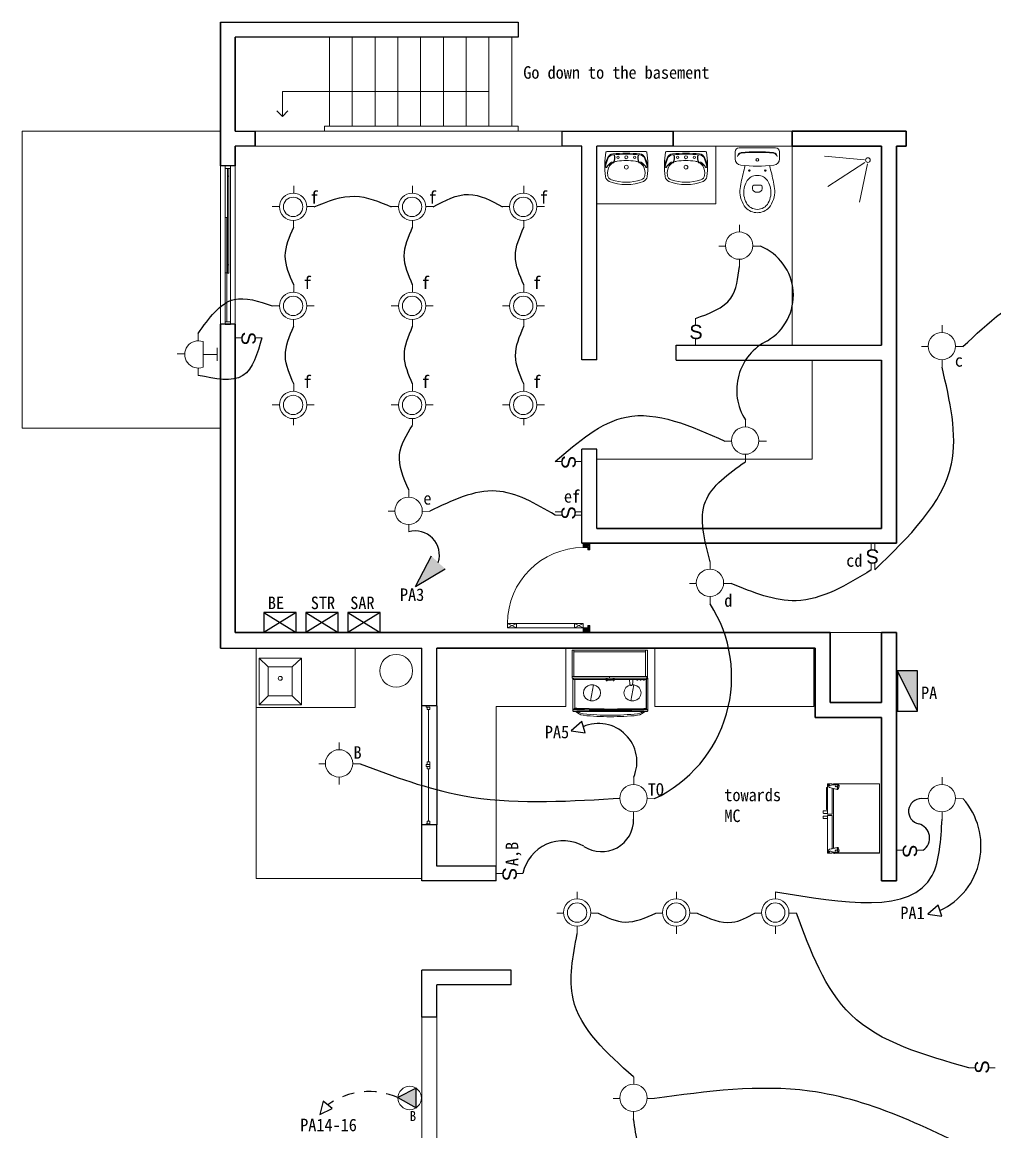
# Model space of a CAD drawing. Header units: inches. Extents: x 41 to 213, y -29 to -2.
# Drawn here: x 41.39 to 51.2, y -15.78 to -4.58 of the extents above; entities that cross this region are included whole.
import ezdxf

# ---------------------------------------------------------------- set-up
doc = ezdxf.new("R2010")
doc.units = ezdxf.units.IN
doc.header["$MEASUREMENT"] = 0
doc.linetypes.add('HIDDEN', pattern=[0.375, 0.25, -0.125])
for name, color, linetype, lineweight in [('10-MUEBLES', 4, 'Continuous', 0), ('A-FLORSTM', 2, 'Continuous', 9), ('A-GLAZIDM', 7, 'Continuous', 0), ('A-WALL', 6, 'Continuous', 35), ('CERR', 4, 'Continuous', 9), ('inne_gulv', 252, 'Continuous', 15), ('LEYENDA', 161, 'Continuous', 20), ('LINEA 7', 149, 'Continuous', 5), ('MESETA', 33, 'Continuous', 5), ('MOBILIARIO', 5, 'Continuous', 9), ('PUERYVENTA', 34, 'Continuous', 5), ('textos', 7, 'Continuous', 18), ('TEXTURA', 7, 'Continuous', 9)]:
    doc.layers.add(name, color=color, linetype=linetype, lineweight=lineweight)
doc.styles.add('F-1', font='arial.ttf', dxfattribs={"height": 0.3})

# ---------------------------------------------------------------- blocks, each defined once
blk = doc.blocks.new('wind')
for p, q in [((108.159, 25.319), (108.159, 24.119)), ((108.309, 24.119), (108.309, 25.319))]:
    blk.add_line(p, q)
at = {"layer": 'A-GLAZIDM', "lineweight": 18}
for p, q in [((108.231, 25.307), (108.231, 25.282)), ((108.231, 25.307), (108.267, 25.307)), ((108.256, 25.282), (108.231, 25.282)), ((108.244, 25.282), (108.244, 24.754)), ((108.256, 25.307), (108.256, 25.282)), ((108.267, 25.318), (108.267, 25.307)), ((108.231, 24.754), (108.231, 24.683)), ((108.256, 24.754), (108.231, 24.754)), ((108.231, 24.729), (108.267, 24.729)), ((108.231, 24.708), (108.267, 24.708)), ((108.256, 24.683), (108.231, 24.683)), ((108.244, 24.683), (108.244, 24.155)), ((108.256, 24.754), (108.256, 24.729)), ((108.256, 24.683), (108.256, 24.708)), ((108.267, 24.729), (108.267, 24.708)), ((108.256, 24.155), (108.231, 24.155)), ((108.231, 24.13), (108.231, 24.155)), ((108.231, 24.13), (108.267, 24.13)), ((108.256, 24.13), (108.256, 24.155)), ((108.267, 24.119), (108.267, 24.13))]:
    blk.add_line(p, q, dxfattribs=at)
at = {"layer": 'A-GLAZIDM'}
for p, q in [((108.231, 24.729), (108.231, 24.708)), ((108.267, 24.729), (108.231, 24.729)), ((108.231, 24.708), (108.267, 24.708)), ((108.267, 24.708), (108.267, 24.729))]:
    blk.add_line(p, q, dxfattribs=at)
blk = doc.blocks.new('LAV')
at = {"layer": 'LINEA 7'}
for p, q in [((-367.565, 5.679), (-367.657, 5.767)), ((-367.231, 5.767), (-367.324, 5.679)), ((-367.657, 5.295), (-367.565, 5.388)), ((-367.231, 5.295), (-367.324, 5.388))]:
    blk.add_line(p, q, dxfattribs=at)
at = {"layer": 'LINEA 7', "elevation": 0}
for points in [[(-367.23, 5.295), (-367.23, 5.767), (-367.658, 5.767), (-367.658, 5.295)], [(-367.323, 5.388), (-367.323, 5.679), (-367.565, 5.679), (-367.565, 5.388)]]:
    blk.add_lwpolyline(points, close=True, dxfattribs=at)
at = {"layer": 'LINEA 7'}
blk.add_circle((-367.444, 5.564, 0), 0.0198, dxfattribs=at)
at = {"layer": 'MESETA'}
for p, q in [((-367.687, 5.868), (-367.687, 5.268)), ((-366.687, 5.868), (-367.687, 5.868)), ((-366.687, 5.868), (-366.687, 5.268)), ((-367.687, 5.268), (-366.687, 5.268))]:
    blk.add_line(p, q, dxfattribs=at)
blk = doc.blocks.new('luminaria techo')
at = {"layer": 'LEYENDA', "color": 2}
for p, q in [((-80.7764, 181.9875), (-80.7764, 181.938)), ((-80.8699, 181.8437), (-80.9146, 181.8436)), ((-80.6859, 181.8434), (-80.6357, 181.8432)), ((-80.7767, 181.755), (-80.7767, 181.7055))]:
    blk.add_line(p, q, dxfattribs=at)
blk.add_circle((-80.7779, 181.847), 0.092, dxfattribs=at)
blk = doc.blocks.new('asdhteas')
at = {"layer": 'LEYENDA', "color": 2}
for p, q in [((128.834, 35.533), (128.834, 35.607)), ((128.883, 35.265), (128.883, 35.524)), ((129.027, 35.33), (129.027, 35.46)), ((128.698, 35.4), (128.622, 35.4)), ((128.883, 35.395), (129.027, 35.395)), ((128.834, 35.184), (128.834, 35.258))]:
    blk.add_line(p, q, dxfattribs=at)
blk.add_arc((128.836, 35.395), 0.138, 69.9818, 290.0182, dxfattribs=at)
blk = doc.blocks.new('PUERTA')
at = {"layer": 'TEXTURA', "ltscale": 0.3}
h = blk.add_hatch(dxfattribs=at)
h.set_pattern_fill('ANSI31', color=256, scale=0.1, style=0)
h.set_pattern_definition([(315, (-170.025657, 504.958743), (-0.00883883476, -0.00883883476), [])])
h.paths.add_polyline_path([(0, 0), (0.05, 0), (0.075, 0), (0.075, 0.025), (0.05, 0.025), (0.05, 0.075), (0, 0.075)])
h.paths.add_polyline_path([(0.925, 0), (1, 0), (1, 0.075), (0.95, 0.075), (0.95, 0.025), (0.925, 0.025)])
for p, q in [((0.05, 0.075), (0.05, 0.925)), ((0.1, 0.925), (0.05, 0.925)), ((0.1, 0.075), (0.1, 0.925)), ((0.1, 0.825), (0.05, 0.825)), ((0.1, 0.175), (0.05, 0.175)), ((0, 0.075), (0.05, 0.075)), ((0, 0), (0.05, 0)), ((0.1, 0.075), (0.05, 0.075)), ((1, 0.075), (0.95, 0.075))]:
    blk.add_line(p, q)
at = {"ltscale": 0.3}
for p, q in [((0.05, 0.025), (0.05, 0.125)), ((0, 0.075), (0, 0)), ((0.075, 0.025), (0.05, 0.025)), ((0.075, 0), (0.05, 0)), ((0.075, 0.025), (0.075, 0)), ((0.95, 0.025), (0.925, 0.025)), ((0.925, 0.025), (0.925, 0)), ((0.95, 0.075), (0.95, 0.025)), ((1, 0.075), (1, 0)), ((0.925, 0), (1, 0))]:
    blk.add_line(p, q, dxfattribs=at)
at = {"layer": 'TEXTURA', "ltscale": 0.3}
for p, q in [((0.1, 0.825), (0.05, 0.925)), ((0.05, 0.825), (0.1, 0.925)), ((0.05, 0.075), (0.1, 0.175)), ((0.1, 0.075), (0.05, 0.175))]:
    blk.add_line(p, q, dxfattribs=at)
at = {"layer": 'TEXTURA'}
blk.add_arc((0.1, 0.075), 0.85, 0, 90, dxfattribs=at)
blk = doc.blocks.new('int. simple')
at = {"layer": 'LEYENDA'}
for p, q in [((-80.3847, 188.3056), (-80.3847, 188.3455)), ((-80.3847, 188.1665), (-80.3847, 188.2063))]:
    blk.add_line(p, q, dxfattribs=at)
at = {"layer": 'LEYENDA', "style": 'F-1'}
blk.add_text('S', height=0.096, dxfattribs=at).set_placement((-80.4254, 188.208))
blk = doc.blocks.new('ledsopt')
at = {"layer": 'LEYENDA', "color": 2}
for p, q in [((-359.734, -89.575, 0), (-359.734, -89.649, 0)), ((-359.874, -89.79, 0), (-359.941, -89.79, 0)), ((-359.598, -89.791, 0), (-359.523, -89.791, 0)), ((-359.734, -89.923, 0), (-359.734, -89.998, 0))]:
    blk.add_line(p, q, dxfattribs=at)
for radius in [0.138, 0.098]:
    blk.add_circle((-359.736, -89.785, 0), radius, dxfattribs=at)
blk = doc.blocks.new('estuf')
at = {"layer": 'MOBILIARIO'}
for p, q in [((-71.063, 211.062), (-71.063, 211.327)), ((-71.063, 211.327), (-71.06, 211.327)), ((-71.06, 211.328), (-71.06, 211.327)), ((-71.06, 211.062), (-71.06, 211.328)), ((-71.059, 211.328), (-71.06, 211.328)), ((-71.06, 211.327), (-71.059, 211.327)), ((-71.059, 211.328), (-71.059, 211.327)), ((-71.059, 211.328), (-71.047, 211.328)), ((-71.059, 211.327), (-71.047, 211.327)), ((-71.047, 211.327), (-71.047, 211.328)), ((-71.047, 211.328), (-70.314, 211.328)), ((-71.047, 211.327), (-71.044, 211.327)), ((-71.044, 211.062), (-71.044, 211.328)), ((-70.32, 211.327), (-71.044, 211.327)), ((-71.044, 211.311), (-71.044, 211.327)), ((-70.32, 211.311), (-71.044, 211.311)), ((-70.32, 211.062), (-70.32, 211.328)), ((-70.32, 211.311), (-70.32, 211.327)), ((-70.32, 211.327), (-70.314, 211.327)), ((-70.314, 211.328), (-70.314, 211.327)), ((-70.314, 211.328), (-70.301, 211.328)), ((-70.314, 211.327), (-70.301, 211.327)), ((-70.301, 211.327), (-70.301, 211.328)), ((-70.301, 211.328), (-70.301, 211.327)), ((-70.301, 211.328), (-70.301, 211.328)), ((-70.301, 211.328), (-70.301, 211.062)), ((-70.301, 211.327), (-70.301, 211.327)), ((-71.063, 211.043), (-71.063, 211.062)), ((-71.063, 211.062), (-71.06, 211.062)), ((-71.044, 211.062), (-71.06, 211.062)), ((-71.044, 211.062), (-70.685, 211.062)), ((-70.685, 211.043), (-70.685, 211.062)), ((-70.685, 211.062), (-70.431, 211.062)), ((-70.431, 211.062), (-70.429, 211.062)), ((-70.32, 211.062), (-70.429, 211.062)), ((-70.32, 211.062), (-70.307, 211.062)), ((-70.307, 211.043), (-70.307, 211.062)), ((-70.307, 211.062), (-70.301, 211.062)), ((-70.301, 211.062), (-70.301, 211.048)), ((-71.058, 211.043), (-71.063, 211.043)), ((-71.058, 211.043), (-71.057, 211.042)), ((-70.719, 211.043), (-71.058, 211.043)), ((-71.057, 211.042), (-71.056, 211.04)), ((-71.056, 210.823), (-71.056, 211.04)), ((-71.056, 211.04), (-71.056, 211.04)), ((-71.056, 211.04), (-71.055, 211.039)), ((-71.055, 211.039), (-71.054, 211.038)), ((-71.054, 211.038), (-71.052, 211.036)), ((-71.052, 211.036), (-71.052, 211.035)), ((-71.052, 211.035), (-71.05, 211.034)), ((-71.05, 211.034), (-71.049, 211.034)), ((-71.049, 211.034), (-71.046, 211.032)), ((-71.046, 211.032), (-71.043, 211.032)), ((-71.039, 211.032), (-71.043, 211.032)), ((-71.038, 211.032), (-71.039, 211.032)), ((-71.037, 211.032), (-71.038, 211.032)), ((-71.036, 211.032), (-71.037, 211.032)), ((-71.036, 210.742), (-71.036, 211.032)), ((-71.036, 211.032), (-70.719, 211.032)), ((-70.943, 210.924), (-70.928, 210.949)), ((-70.928, 210.949), (-70.905, 210.967)), ((-70.905, 210.967), (-70.876, 210.976)), ((-70.876, 210.817), (-70.846, 210.976)), ((-70.876, 210.976), (-70.846, 210.976)), ((-70.846, 210.976), (-70.818, 210.967)), ((-70.818, 210.967), (-70.795, 210.949)), ((-70.795, 210.949), (-70.78, 210.924)), ((-70.719, 211.028), (-70.72, 211.026)), ((-70.72, 211.026), (-70.72, 211.024)), ((-70.72, 211.024), (-70.72, 211.023)), ((-70.72, 211.023), (-70.719, 211.021)), ((-70.719, 211.043), (-70.719, 211.029)), ((-70.719, 211.043), (-70.719, 211.032)), ((-70.719, 211.043), (-70.719, 211.043)), ((-70.719, 211.043), (-70.709, 211.043)), ((-70.719, 211.032), (-70.719, 211.029)), ((-70.719, 211.029), (-70.719, 211.028)), ((-70.718, 211.029), (-70.719, 211.029)), ((-70.719, 211.029), (-70.719, 211.029)), ((-70.719, 211.021), (-70.718, 211.02)), ((-70.717, 211.03), (-70.718, 211.029)), ((-70.718, 211.02), (-70.717, 211.019)), ((-70.716, 211.031), (-70.717, 211.03)), ((-70.717, 211.019), (-70.716, 211.018)), ((-70.714, 211.031), (-70.716, 211.031)), ((-70.716, 211.018), (-70.714, 211.018)), ((-70.712, 211.031), (-70.714, 211.031)), ((-70.714, 211.018), (-70.712, 211.018)), ((-70.711, 211.03), (-70.712, 211.031)), ((-70.712, 211.018), (-70.711, 211.019)), ((-70.709, 211.029), (-70.711, 211.03)), ((-70.711, 211.019), (-70.709, 211.02)), ((-70.709, 211.043), (-70.709, 211.029)), ((-70.709, 211.043), (-70.709, 211.032)), ((-70.709, 211.043), (-70.709, 211.043)), ((-70.709, 211.043), (-70.685, 211.043)), ((-70.649, 211.032), (-70.709, 211.032)), ((-70.709, 211.032), (-70.709, 211.028)), ((-70.709, 211.029), (-70.709, 211.029)), ((-70.709, 211.028), (-70.709, 211.029)), ((-70.708, 211.028), (-70.709, 211.028)), ((-70.709, 211.02), (-70.708, 211.021)), ((-70.708, 211.026), (-70.708, 211.028)), ((-70.708, 211.024), (-70.708, 211.026)), ((-70.708, 211.023), (-70.708, 211.024)), ((-70.708, 211.021), (-70.708, 211.023)), ((-70.703, 211.027), (-70.703, 211.03)), ((-70.703, 211.03), (-70.665, 211.03)), ((-70.702, 211.026), (-70.703, 211.027)), ((-70.701, 211.025), (-70.702, 211.026)), ((-70.702, 211.026), (-70.702, 211.026)), ((-70.701, 211.025), (-70.667, 211.025)), ((-70.685, 211.043), (-70.649, 211.043)), ((-70.667, 211.025), (-70.666, 211.026)), ((-70.666, 211.026), (-70.665, 211.026)), ((-70.665, 211.027), (-70.665, 211.03)), ((-70.665, 211.026), (-70.665, 211.027)), ((-70.649, 211.029), (-70.65, 211.028)), ((-70.65, 211.028), (-70.65, 211.026)), ((-70.65, 211.026), (-70.65, 211.024)), ((-70.65, 211.024), (-70.65, 211.023)), ((-70.65, 211.023), (-70.65, 211.021)), ((-70.65, 211.021), (-70.649, 211.02)), ((-70.649, 211.043), (-70.649, 211.029)), ((-70.649, 211.043), (-70.649, 211.032)), ((-70.649, 211.043), (-70.649, 211.043)), ((-70.649, 211.043), (-70.639, 211.043)), ((-70.649, 211.032), (-70.649, 211.029)), ((-70.647, 211.03), (-70.649, 211.029)), ((-70.649, 211.029), (-70.649, 211.029)), ((-70.649, 211.029), (-70.649, 211.029)), ((-70.649, 211.02), (-70.647, 211.019)), ((-70.646, 211.031), (-70.647, 211.03)), ((-70.647, 211.019), (-70.646, 211.018)), ((-70.644, 211.031), (-70.646, 211.031)), ((-70.646, 211.018), (-70.644, 211.018)), ((-70.642, 211.031), (-70.644, 211.031)), ((-70.644, 211.018), (-70.642, 211.018)), ((-70.641, 211.03), (-70.642, 211.031)), ((-70.642, 211.018), (-70.641, 211.019)), ((-70.64, 211.029), (-70.641, 211.03)), ((-70.641, 211.019), (-70.64, 211.02)), ((-70.639, 211.029), (-70.64, 211.029)), ((-70.64, 211.02), (-70.639, 211.021)), ((-70.639, 211.043), (-70.639, 211.029)), ((-70.639, 211.043), (-70.639, 211.032)), ((-70.639, 211.043), (-70.639, 211.043)), ((-70.307, 211.043), (-70.639, 211.043)), ((-70.639, 211.032), (-70.639, 211.028)), ((-70.484, 211.032), (-70.639, 211.032)), ((-70.639, 211.028), (-70.639, 211.029)), ((-70.638, 211.026), (-70.639, 211.028)), ((-70.639, 211.028), (-70.639, 211.028)), ((-70.639, 211.021), (-70.638, 211.023)), ((-70.638, 211.024), (-70.638, 211.026)), ((-70.638, 211.023), (-70.638, 211.024)), ((-70.535, 210.924), (-70.52, 210.949)), ((-70.52, 210.949), (-70.497, 210.967)), ((-70.497, 210.967), (-70.474, 210.974)), ((-70.448, 211.032), (-70.484, 211.032)), ((-70.484, 211.032), (-70.484, 211.032)), ((-70.484, 211.032), (-70.483, 211.016)), ((-70.484, 211.032), (-70.448, 211.032)), ((-70.483, 211.016), (-70.483, 211.016)), ((-70.483, 211.016), (-70.481, 211)), ((-70.481, 211), (-70.48, 210.985)), ((-70.481, 211), (-70.481, 211)), ((-70.479, 210.98), (-70.48, 210.985)), ((-70.476, 210.976), (-70.479, 210.98)), ((-70.476, 210.976), (-70.474, 210.974)), ((-70.474, 210.974), (-70.473, 210.973)), ((-70.468, 210.972), (-70.473, 210.973)), ((-70.468, 210.817), (-70.438, 210.976)), ((-70.468, 210.972), (-70.464, 210.972)), ((-70.459, 210.973), (-70.464, 210.972)), ((-70.459, 210.973), (-70.456, 210.976)), ((-70.455, 210.976), (-70.456, 210.976)), ((-70.453, 210.98), (-70.455, 210.976)), ((-70.455, 210.976), (-70.438, 210.976)), ((-70.452, 210.985), (-70.453, 210.98)), ((-70.452, 210.985), (-70.45, 211)), ((-70.452, 210.985), (-70.452, 210.985)), ((-70.449, 211.016), (-70.45, 211)), ((-70.45, 211), (-70.45, 211)), ((-70.448, 211.032), (-70.449, 211.016)), ((-70.448, 211.032), (-70.448, 211.032)), ((-70.448, 211.032), (-70.322, 211.032)), ((-70.438, 210.976), (-70.41, 210.967)), ((-70.414, 211.031), (-70.412, 211.029)), ((-70.414, 211.031), (-70.394, 211.031)), ((-70.412, 211.029), (-70.41, 211.028)), ((-70.41, 211.03), (-70.395, 211.03)), ((-70.41, 211.028), (-70.408, 211.027)), ((-70.41, 210.967), (-70.387, 210.949)), ((-70.409, 211.03), (-70.395, 211.03)), ((-70.409, 211.03), (-70.409, 211.03)), ((-70.409, 211.03), (-70.408, 211.03)), ((-70.409, 211.03), (-70.409, 211.03)), ((-70.408, 211.03), (-70.409, 211.03)), ((-70.406, 211.03), (-70.409, 211.03)), ((-70.409, 211.03), (-70.409, 211.03)), ((-70.409, 211.03), (-70.409, 211.03)), ((-70.409, 211.03), (-70.409, 211.03)), ((-70.409, 211.03), (-70.408, 211.03)), ((-70.409, 211.03), (-70.409, 211.03)), ((-70.409, 211.03), (-70.409, 211.03)), ((-70.409, 211.03), (-70.409, 211.03)), ((-70.409, 211.03), (-70.409, 211.03)), ((-70.409, 211.03), (-70.409, 211.03)), ((-70.409, 211.03), (-70.409, 211.03)), ((-70.406, 211.03), (-70.409, 211.03)), ((-70.406, 211.03), (-70.409, 211.03)), ((-70.406, 211.03), (-70.408, 211.03)), ((-70.407, 211.03), (-70.408, 211.03)), ((-70.407, 211.03), (-70.408, 211.03)), ((-70.406, 211.03), (-70.408, 211.03)), ((-70.407, 211.03), (-70.408, 211.03)), ((-70.407, 211.03), (-70.408, 211.03)), ((-70.406, 211.03), (-70.408, 211.03)), ((-70.407, 211.03), (-70.408, 211.03)), ((-70.407, 211.03), (-70.408, 211.03)), ((-70.406, 211.03), (-70.408, 211.03)), ((-70.407, 211.03), (-70.408, 211.03)), ((-70.407, 211.03), (-70.408, 211.03)), ((-70.407, 211.03), (-70.408, 211.03)), ((-70.407, 211.03), (-70.408, 211.03)), ((-70.406, 211.03), (-70.408, 211.03)), ((-70.408, 211.027), (-70.406, 211.026)), ((-70.406, 211.03), (-70.407, 211.03)), ((-70.407, 211.03), (-70.407, 211.03)), ((-70.406, 211.026), (-70.404, 211.026)), ((-70.402, 211.026), (-70.404, 211.026)), ((-70.4, 211.027), (-70.402, 211.026)), ((-70.398, 211.028), (-70.4, 211.027)), ((-70.396, 211.029), (-70.398, 211.028)), ((-70.395, 211.03), (-70.396, 211.029)), ((-70.394, 211.031), (-70.395, 211.03)), ((-70.395, 211.03), (-70.395, 211.03)), ((-70.395, 211.03), (-70.38, 211.03)), ((-70.395, 211.03), (-70.381, 211.03)), ((-70.387, 210.949), (-70.372, 210.924)), ((-70.381, 211.031), (-70.381, 211.03)), ((-70.362, 211.031), (-70.381, 211.031)), ((-70.381, 211.03), (-70.38, 211.03)), ((-70.363, 211.03), (-70.381, 211.03)), ((-70.38, 211.03), (-70.38, 211.029)), ((-70.38, 211.03), (-70.363, 211.03)), ((-70.38, 211.029), (-70.378, 211.028)), ((-70.378, 211.028), (-70.376, 211.027)), ((-70.376, 211.027), (-70.374, 211.026)), ((-70.375, 211.03), (-70.374, 211.03)), ((-70.375, 211.03), (-70.374, 211.03)), ((-70.374, 211.03), (-70.374, 211.03)), ((-70.374, 211.03), (-70.373, 211.03)), ((-70.374, 211.026), (-70.372, 211.026)), ((-70.373, 211.03), (-70.373, 211.03)), ((-70.373, 211.03), (-70.373, 211.03)), ((-70.372, 211.03), (-70.371, 211.03)), ((-70.372, 211.03), (-70.372, 211.03)), ((-70.372, 211.03), (-70.371, 211.03)), ((-70.372, 211.03), (-70.372, 211.03)), ((-70.372, 211.03), (-70.371, 211.03)), ((-70.372, 211.03), (-70.371, 211.03)), ((-70.371, 211.03), (-70.372, 211.03)), ((-70.371, 211.03), (-70.372, 211.03)), ((-70.37, 211.03), (-70.372, 211.03)), ((-70.37, 211.026), (-70.372, 211.026)), ((-70.37, 211.03), (-70.371, 211.03)), ((-70.37, 211.03), (-70.37, 211.03)), ((-70.367, 211.027), (-70.37, 211.026)), ((-70.365, 211.028), (-70.367, 211.027)), ((-70.364, 211.029), (-70.365, 211.028)), ((-70.363, 211.03), (-70.364, 211.029)), ((-70.362, 211.031), (-70.363, 211.03)), ((-70.363, 211.03), (-70.363, 211.03)), ((-70.363, 211.03), (-70.347, 211.03)), ((-70.347, 211.03), (-70.363, 211.03)), ((-70.356, 211.03), (-70.357, 211.03)), ((-70.356, 211.03), (-70.356, 211.03)), ((-70.356, 211.03), (-70.356, 211.03)), ((-70.348, 211.031), (-70.347, 211.03)), ((-70.329, 211.031), (-70.348, 211.031)), ((-70.347, 211.03), (-70.346, 211.029)), ((-70.347, 211.03), (-70.347, 211.03)), ((-70.336, 211.03), (-70.347, 211.03)), ((-70.347, 211.03), (-70.334, 211.03)), ((-70.346, 211.029), (-70.345, 211.028)), ((-70.345, 211.028), (-70.343, 211.027)), ((-70.343, 211.027), (-70.341, 211.026)), ((-70.341, 211.026), (-70.338, 211.026)), ((-70.339, 211.03), (-70.34, 211.03)), ((-70.34, 211.03), (-70.339, 211.03)), ((-70.34, 211.03), (-70.338, 211.03)), ((-70.339, 211.03), (-70.34, 211.03)), ((-70.34, 211.03), (-70.338, 211.03)), ((-70.34, 211.03), (-70.338, 211.03)), ((-70.339, 211.03), (-70.34, 211.03)), ((-70.339, 211.03), (-70.34, 211.03)), ((-70.339, 211.03), (-70.339, 211.03)), ((-70.339, 211.03), (-70.338, 211.03)), ((-70.339, 211.03), (-70.339, 211.03)), ((-70.339, 211.03), (-70.338, 211.03)), ((-70.339, 211.03), (-70.339, 211.03)), ((-70.339, 211.03), (-70.338, 211.03)), ((-70.339, 211.03), (-70.339, 211.03)), ((-70.339, 211.03), (-70.339, 211.03)), ((-70.339, 211.03), (-70.338, 211.03)), ((-70.339, 211.03), (-70.338, 211.03)), ((-70.339, 211.03), (-70.338, 211.03)), ((-70.339, 211.03), (-70.337, 211.03)), ((-70.339, 211.03), (-70.338, 211.03)), ((-70.337, 211.03), (-70.338, 211.03)), ((-70.338, 211.03), (-70.338, 211.03)), ((-70.338, 211.03), (-70.338, 211.03)), ((-70.338, 211.03), (-70.338, 211.03)), ((-70.336, 211.026), (-70.338, 211.026)), ((-70.337, 211.03), (-70.337, 211.03)), ((-70.337, 211.03), (-70.337, 211.03)), ((-70.337, 211.03), (-70.337, 211.03)), ((-70.337, 211.03), (-70.337, 211.03)), ((-70.337, 211.03), (-70.336, 211.03)), ((-70.334, 211.027), (-70.336, 211.026)), ((-70.335, 211.03), (-70.335, 211.03)), ((-70.335, 211.03), (-70.334, 211.03)), ((-70.334, 211.03), (-70.334, 211.03)), ((-70.332, 211.028), (-70.334, 211.027)), ((-70.33, 211.029), (-70.332, 211.028)), ((-70.329, 211.031), (-70.33, 211.029)), ((-70.322, 211.032), (-70.317, 211.032)), ((-70.317, 211.032), (-70.315, 211.032)), ((-70.315, 211.032), (-70.314, 211.032)), ((-70.314, 211.032), (-70.313, 211.033)), ((-70.314, 210.739), (-70.314, 211.032)), ((-70.313, 211.033), (-70.313, 210.739)), ((-70.313, 211.033), (-70.313, 210.738)), ((-70.313, 211.033), (-70.313, 211.033)), ((-70.313, 211.033), (-70.312, 211.033)), ((-70.312, 211.033), (-70.31, 211.034)), ((-70.312, 210.737), (-70.312, 211.033)), ((-70.308, 211.035), (-70.31, 211.034)), ((-70.31, 211.034), (-70.31, 210.736)), ((-70.31, 211.034), (-70.31, 211.034)), ((-70.308, 211.035), (-70.304, 211.04)), ((-70.304, 211.04), (-70.303, 211.042)), ((-70.303, 211.042), (-70.301, 211.046)), ((-70.301, 211.046), (-70.301, 211.048)), ((-70.301, 211.043), (-70.301, 211.048)), ((-70.301, 211.043), (-70.298, 211.043)), ((-70.298, 211.043), (-70.298, 210.725)), ((-70.298, 211.043), (-70.297, 211.043)), ((-70.297, 210.732), (-70.297, 211.043)), ((-70.943, 210.924), (-70.948, 210.897)), ((-70.943, 210.869), (-70.948, 210.897)), ((-70.928, 210.844), (-70.943, 210.869)), ((-70.905, 210.826), (-70.928, 210.844)), ((-70.795, 210.844), (-70.818, 210.826)), ((-70.78, 210.869), (-70.795, 210.844)), ((-70.78, 210.924), (-70.774, 210.897)), ((-70.774, 210.897), (-70.78, 210.869)), ((-70.54, 210.897), (-70.535, 210.924)), ((-70.535, 210.869), (-70.54, 210.897)), ((-70.52, 210.844), (-70.535, 210.869)), ((-70.497, 210.826), (-70.52, 210.844)), ((-70.387, 210.844), (-70.41, 210.826)), ((-70.372, 210.869), (-70.387, 210.844)), ((-70.372, 210.924), (-70.366, 210.897)), ((-70.366, 210.897), (-70.372, 210.869)), ((-71.055, 210.823), (-71.056, 210.823)), ((-71.056, 210.759), (-71.056, 210.823)), ((-71.055, 210.759), (-71.056, 210.759)), ((-71.056, 210.74), (-71.056, 210.759)), ((-71.056, 210.73), (-71.056, 210.74)), ((-71.055, 210.74), (-71.056, 210.74)), ((-71.056, 210.722), (-71.056, 210.73)), ((-71.055, 210.823), (-71.055, 210.759)), ((-71.055, 210.759), (-71.055, 210.74)), ((-71.055, 210.74), (-71.055, 210.724)), ((-71.054, 210.725), (-71.055, 210.724)), ((-71.014, 210.722), (-71.055, 210.724)), ((-71.055, 210.724), (-71.055, 210.716)), ((-71.052, 210.727), (-71.054, 210.725)), ((-71.042, 210.736), (-71.052, 210.727)), ((-71.049, 210.729), (-71.014, 210.728)), ((-71.041, 210.737), (-71.042, 210.736)), ((-71.042, 210.736), (-71.042, 210.736)), ((-71.014, 210.735), (-71.042, 210.736)), ((-71.041, 210.737), (-71.04, 210.738)), ((-71.04, 210.738), (-71.039, 210.739)), ((-71.04, 210.738), (-71.04, 210.738)), ((-71.039, 210.739), (-71.039, 210.739)), ((-71.039, 210.739), (-71.039, 210.739)), ((-71.038, 210.739), (-71.039, 210.739)), ((-71.038, 210.739), (-71.038, 210.74)), ((-71.037, 210.74), (-71.038, 210.74)), ((-71.037, 210.74), (-71.036, 210.741)), ((-71.014, 210.741), (-71.036, 210.742)), ((-71.036, 210.742), (-71.036, 210.741)), ((-70.972, 210.74), (-71.014, 210.741)), ((-70.973, 210.734), (-71.014, 210.735)), ((-71.014, 210.728), (-70.938, 210.726)), ((-70.973, 210.721), (-71.014, 210.722)), ((-70.89, 210.732), (-70.973, 210.734)), ((-70.938, 210.739), (-70.972, 210.74)), ((-70.89, 210.738), (-70.938, 210.739)), ((-70.938, 210.726), (-70.842, 210.723)), ((-70.876, 210.817), (-70.905, 210.826)), ((-70.842, 210.736), (-70.89, 210.738)), ((-70.746, 210.727), (-70.89, 210.732)), ((-70.846, 210.817), (-70.876, 210.817)), ((-70.818, 210.826), (-70.846, 210.817)), ((-70.794, 210.735), (-70.842, 210.736)), ((-70.842, 210.723), (-70.746, 210.721)), ((-70.74, 210.734), (-70.794, 210.735)), ((-70.651, 210.727), (-70.746, 210.727)), ((-70.739, 210.734), (-70.74, 210.734)), ((-70.698, 210.733), (-70.739, 210.734)), ((-70.651, 210.733), (-70.698, 210.733)), ((-70.603, 210.734), (-70.651, 210.733)), ((-70.603, 210.727), (-70.651, 210.727)), ((-70.602, 210.734), (-70.603, 210.734)), ((-70.411, 210.733), (-70.603, 210.727)), ((-70.603, 210.721), (-70.507, 210.723)), ((-70.555, 210.735), (-70.602, 210.734)), ((-70.459, 210.736), (-70.555, 210.735)), ((-70.555, 210.735), (-70.555, 210.735)), ((-70.411, 210.726), (-70.507, 210.723)), ((-70.468, 210.817), (-70.497, 210.826)), ((-70.438, 210.817), (-70.468, 210.817)), ((-70.459, 210.736), (-70.339, 210.738)), ((-70.41, 210.826), (-70.438, 210.817)), ((-70.376, 210.734), (-70.411, 210.733)), ((-70.411, 210.726), (-70.376, 210.727)), ((-70.338, 210.722), (-70.411, 210.72)), ((-70.339, 210.735), (-70.376, 210.734)), ((-70.376, 210.727), (-70.338, 210.728)), ((-70.338, 210.722), (-70.376, 210.721)), ((-70.339, 210.738), (-70.314, 210.739)), ((-70.31, 210.736), (-70.339, 210.735)), ((-70.338, 210.728), (-70.303, 210.729)), ((-70.298, 210.724), (-70.338, 210.722)), ((-70.313, 210.739), (-70.314, 210.739)), ((-70.313, 210.738), (-70.313, 210.739)), ((-70.312, 210.737), (-70.313, 210.738)), ((-70.31, 210.736), (-70.312, 210.737)), ((-70.303, 210.729), (-70.3, 210.727)), ((-70.3, 210.727), (-70.298, 210.725)), ((-70.298, 210.725), (-70.297, 210.724)), ((-70.297, 210.724), (-70.298, 210.724)), ((-70.298, 210.722), (-70.298, 210.724)), ((-70.297, 210.732), (-70.297, 210.724)), ((-71.055, 210.716), (-71.054, 210.712)), ((-71.054, 210.712), (-71.052, 210.71)), ((-71.052, 210.71), (-71.048, 210.708)), ((-71.027, 210.708), (-71.048, 210.708)), ((-70.991, 210.683), (-71.027, 210.708)), ((-71.027, 210.708), (-71.003, 210.708)), ((-70.991, 210.698), (-71.003, 210.708)), ((-71.003, 210.708), (-70.348, 210.708)), ((-70.352, 210.722), (-70.998, 210.722)), ((-70.974, 210.691), (-70.991, 210.698)), ((-70.974, 210.676), (-70.991, 210.683)), ((-70.949, 210.685), (-70.974, 210.691)), ((-70.949, 210.67), (-70.974, 210.676)), ((-70.938, 210.72), (-70.973, 210.721)), ((-70.915, 210.681), (-70.949, 210.685)), ((-70.915, 210.666), (-70.949, 210.67)), ((-70.89, 210.719), (-70.938, 210.72)), ((-70.915, 210.681), (-70.847, 210.677)), ((-70.881, 210.679), (-70.915, 210.681)), ((-70.881, 210.664), (-70.915, 210.666)), ((-70.842, 210.718), (-70.89, 210.719)), ((-70.847, 210.662), (-70.881, 210.664)), ((-70.847, 210.677), (-70.812, 210.674)), ((-70.812, 210.659), (-70.847, 210.662)), ((-70.746, 210.715), (-70.842, 210.718)), ((-70.778, 210.672), (-70.812, 210.674)), ((-70.778, 210.658), (-70.812, 210.659)), ((-70.744, 210.671), (-70.778, 210.672)), ((-70.744, 210.656), (-70.778, 210.658)), ((-70.746, 210.721), (-70.698, 210.72)), ((-70.698, 210.714), (-70.746, 210.715)), ((-70.71, 210.67), (-70.744, 210.671)), ((-70.71, 210.655), (-70.744, 210.656)), ((-70.676, 210.67), (-70.71, 210.67)), ((-70.676, 210.655), (-70.71, 210.655)), ((-70.698, 210.72), (-70.651, 210.72)), ((-70.651, 210.714), (-70.698, 210.714)), ((-70.642, 210.67), (-70.676, 210.67)), ((-70.642, 210.655), (-70.676, 210.655)), ((-70.651, 210.72), (-70.603, 210.721)), ((-70.603, 210.715), (-70.651, 210.714)), ((-70.608, 210.671), (-70.642, 210.67)), ((-70.608, 210.656), (-70.642, 210.655)), ((-70.573, 210.672), (-70.608, 210.671)), ((-70.573, 210.658), (-70.608, 210.656)), ((-70.507, 210.718), (-70.603, 210.715)), ((-70.539, 210.674), (-70.573, 210.672)), ((-70.539, 210.659), (-70.573, 210.658)), ((-70.539, 210.674), (-70.505, 210.677)), ((-70.505, 210.662), (-70.539, 210.659)), ((-70.459, 210.719), (-70.507, 210.718)), ((-70.437, 210.681), (-70.505, 210.677)), ((-70.505, 210.677), (-70.471, 210.679)), ((-70.471, 210.664), (-70.505, 210.662)), ((-70.437, 210.666), (-70.471, 210.664)), ((-70.411, 210.72), (-70.459, 210.719)), ((-70.403, 210.685), (-70.437, 210.681)), ((-70.403, 210.67), (-70.437, 210.666)), ((-70.376, 210.721), (-70.411, 210.72)), ((-70.378, 210.691), (-70.403, 210.685)), ((-70.378, 210.676), (-70.403, 210.67)), ((-70.361, 210.698), (-70.378, 210.691)), ((-70.361, 210.683), (-70.378, 210.676)), ((-70.325, 210.708), (-70.361, 210.683)), ((-70.348, 210.708), (-70.361, 210.698)), ((-70.348, 210.708), (-70.325, 210.708)), ((-70.304, 210.708), (-70.325, 210.708)), ((-70.304, 210.708), (-70.3, 210.71)), ((-70.3, 210.71), (-70.298, 210.712)), ((-70.298, 210.722), (-70.297, 210.722)), ((-70.296, 210.722), (-70.298, 210.722)), ((-70.298, 210.712), (-70.297, 210.716)), ((-70.297, 210.722), (-70.296, 210.722)), ((-70.297, 210.722), (-70.297, 210.721)), ((-70.296, 210.721), (-70.297, 210.721)), ((-70.297, 210.716), (-70.297, 210.721)), ((-70.296, 210.721), (-70.296, 210.722))]:
    blk.add_line(p, q, dxfattribs=at)
blk = doc.blocks.new('refr')
at = {"layer": '10-MUEBLES', "color": 5}
blk.add_line((101.896, 27.831, 0), (101.905, 27.831, 0), dxfattribs=at)
for points in [[(101.905, 28.421), (102.807, 28.421), (102.807, 27.819), (102.793, 27.819), (102.793, 27.88, 0.483442), (102.777, 27.893), (102.743, 27.885, 0.414738), (102.734, 27.87), (102.746, 27.819), (101.966, 27.819), (101.978, 27.87, 0.414738), (101.968, 27.885), (101.934, 27.893, 0.483442), (101.918, 27.88), (101.918, 27.819), (101.905, 27.819)], [(101.92, 27.804, -0.11047), (101.918, 27.809), (101.918, 27.88, -0.483442), (101.934, 27.893), (101.968, 27.885, -0.414738), (101.978, 27.87), (101.954, 27.771, -0.285925), (101.927, 27.748, -1.075108), (101.921, 27.768), (101.927, 27.769, 0.506053), (101.932, 27.778)], [(102.792, 27.804, 0.11047), (102.793, 27.809), (102.793, 27.88, 0.483442), (102.777, 27.893), (102.743, 27.885, 0.414738), (102.734, 27.87), (102.757, 27.771, 0.285925), (102.784, 27.748, 1.075108), (102.79, 27.768), (102.784, 27.769, -0.506053), (102.779, 27.778)], [(101.954, 27.771), (101.961, 27.802), (102.396, 27.802), (102.396, 27.741), (101.905, 27.741), (101.905, 27.802), (101.921, 27.802), (101.932, 27.778, -0.506053), (101.927, 27.769), (101.921, 27.768, 1.075108), (101.927, 27.748, 0.285925)], [(102.354, 27.741), (102.385, 27.741), (102.385, 27.692, -0.414214), (102.379, 27.685), (102.36, 27.685, -0.414214), (102.354, 27.692)], [(102.412, 27.802), (102.75, 27.802), (102.757, 27.771, 0.285925), (102.784, 27.748, 1.075108), (102.79, 27.768), (102.784, 27.769, -0.506053), (102.779, 27.778), (102.791, 27.802), (102.807, 27.802), (102.807, 27.741), (102.412, 27.741)], [(102.422, 27.741), (102.455, 27.741), (102.455, 27.692, -0.414214), (102.449, 27.685), (102.428, 27.685, -0.414214), (102.422, 27.692)]]:
    blk.add_lwpolyline(points, format="xyb", close=True, dxfattribs=at)
blk.add_lwpolyline([(102.756, 27.728), (102.472, 27.728), (102.472, 27.741), (102.756, 27.741)], close=True, dxfattribs=at)
for centre, radius in [((101.928, 27.879), 0.00407), ((101.946, 27.872), 0.00666), ((101.966, 27.872), 0.00407), ((102.745, 27.872), 0.00407), ((102.765, 27.872), 0.00666), ((102.784, 27.879), 0.00407), ((101.923, 27.758), 0.0065), ((101.939, 27.848), 0.00407), ((102.772, 27.848), 0.00407), ((102.788, 27.758), 0.0065)]:
    blk.add_circle(centre, radius, dxfattribs=at)
at = {"layer": 'inne_gulv', "color": 5, "lineweight": 25}
blk.add_line((101.905, 28.421), (101.905, 27.821), dxfattribs=at)
blk = doc.blocks.new('gazebo multifuncional plantas_dwg_2SAINVI1-127586-Level 1')
at = {"lineweight": 9}
for p, q in [((0, -0.183), (0, 0.183)), ((0.04, 0.222), (0.112, 0.222)), ((0.413, 0.048), (0.393, 0.048)), ((0.413, -0.048), (0.393, -0.048)), ((0.04, -0.222), (0.112, -0.222))]:
    blk.add_line(p, q, dxfattribs=at)
for centre, radius in [((0.122, 0), 0.0135), ((0.122, 0), 0.0135), ((0.23, 0.08), 0.0075), ((0.23, -0.08), 0.0075)]:
    blk.add_circle(centre, radius, dxfattribs=at)
for centre, radius, start, end in [((0.04, 0.183), 0.04, 90, 180), ((1.54, 0), 1.5, 173.7281, 186.2719), ((1.54, 0), 1.493, 173.6755, 186.3306), ((0.089, 0.16), 0.04, 90, 173.7281), ((0.096, 0.16), 0.04, 100.2428, 173.7859), ((0.112, 0.159), 0.064, 6.7931, 90), ((-1.219, 0), 1.404, 353.2069, 6.7931), ((0.85, -2.286), 2.5, 101.5744, 105.544), ((0.458, -0.112), 0.25, 101.6195, 117.4027), ((0.476, -0.423), 0.6, 94.3794, 102.2907), ((0.451, -0.079), 0.216, 60.8839, 101.6195), ((0.44, -0.085), 0.26, 51.2869, 92.3028), ((0.495, 0), 0.16, 312.4362, 47.5638), ((0.46, 0), 0.18, 173.7581, 186.2419), ((0.396, 0.007), 0.116, 117.4027, 173.7581), ((0.676, 0), 0.3, 173.3508, 186.6492), ((0.393, 0.033), 0.015, 90, 173.3508), ((0.413, 0.018), 0.03, 36.8699, 90), ((0.389, 0), 0.06, 323.1301, 36.8699), ((0.495, 0), 0.126, 299.1161, 60.8839), ((0.396, -0.007), 0.116, 186.2419, 242.5973), ((0.458, 0.112), 0.25, 242.5973, 258.3805), ((0.393, -0.033), 0.015, 186.6492, 270), ((0.451, 0.079), 0.216, 258.3805, 299.1161), ((0.413, -0.018), 0.03, 270, 323.1301), ((0.04, -0.183), 0.04, 180, 270), ((0.089, -0.16), 0.04, 186.2719, 270), ((0.096, -0.16), 0.04, 186.2141, 259.7572), ((0.112, -0.159), 0.064, 270, 353.2069), ((0.85, 2.286), 2.5, 254.456, 258.4256), ((0.476, 0.423), 0.6, 257.7093, 265.6206), ((0.44, 0.085), 0.26, 267.6972, 308.7131)]:
    blk.add_arc(centre, radius, start, end, dxfattribs=at)
blk = doc.blocks.new('gazebo multifuncional plantas_dwg_2SALAVI2-127588-Level 1')
at = {"lineweight": 9}
blk.add_line((0.237, 0), (-0.237, 0), dxfattribs=at)
for centre in [(-0.1, -0.07), (0.1, -0.07)]:
    blk.add_circle(centre, 0.0152, dxfattribs=at)
for centre, radius, start, end in [((-0.237, -0.01), 0.01, 90, 170.5426), ((0.237, -0.01), 0.01, 9.4574, 90), ((0.738, -0.172), 0.998, 170.5426, 187.5672), ((0.157, -0.243), 0.419, 156.9277, 171.6269), ((0.157, -0.243), 0.411, 157.8311, 172.0169), ((-0.105, -0.264), 0.152, 118.5852, 150.7015), ((-0.153, -0.11), 0.0819, 95.92, 156.9277), ((-0.155, -0.115), 0.0743, 96.0045, 157.8311), ((-0.174, -0.138), 0.00802, 36.8339, 118.5852), ((-0.159, -0.127), 0.0104, 216.8339, 335.8014), ((0, -1.588), 1.555, 83.9955, 96.0045), ((0, -1.588), 1.567, 84.08, 95.92), ((-0.152, -0.13), 0.00124, 155.7834, 0), ((-0.153, -0.045), 0.005, 16.7528, 95.6527), ((-0.265, -0.079), 0.122, 335.7834, 16.7528), ((-0.148, -0.045), 0.005, 16.3376, 95.4846), ((-0.265, -0.079), 0.127, 335.8014, 16.3376), ((-0.092, -0.25), 0.133, 98.6798, 115.0039), ((0, -0.854), 0.744, 81.3202, 98.6798), ((0, -0.07), 0.0175, 90, 270), ((0, -0.07), 0.0175, 270, 90), ((0.092, -0.25), 0.133, 64.9961, 81.3202), ((0.265, -0.079), 0.127, 163.6624, 204.1986), ((0.148, -0.045), 0.005, 84.5154, 163.6624), ((0.265, -0.079), 0.122, 163.2472, 204.2166), ((0.153, -0.045), 0.005, 84.3473, 163.2472), ((0.159, -0.127), 0.0104, 204.1986, 323.1661), ((0.152, -0.13), 0.00124, 180, 24.2166), ((0.153, -0.11), 0.0819, 23.0723, 84.08), ((0.155, -0.115), 0.0743, 22.1689, 83.9955), ((0.174, -0.138), 0.00802, 61.4148, 143.1661), ((0.105, -0.264), 0.152, 29.2985, 61.4148), ((-0.157, -0.243), 0.411, 7.9831, 22.1689), ((-0.157, -0.243), 0.419, 8.3731, 23.0723), ((-0.738, -0.172), 0.998, 352.4328, 9.4574), ((-0.243, -0.186), 0.007, 172.0169, 330.7015), ((-0.133, -0.259), 0.125, 102.8055, 145.9006), ((-0.078, -0.259), 0.15, 145.6818, 191.3292), ((-0.092, -0.25), 0.133, 121.788, 145.6818), ((0, -0.19), 0.023, 90, 270), ((0, -0.19), 0.023, 270, 90), ((0.133, -0.259), 0.125, 34.0994, 77.1945), ((0.092, -0.25), 0.133, 34.3182, 58.212), ((0.078, -0.259), 0.15, 348.6708, 34.3182), ((0.243, -0.186), 0.007, 209.2985, 7.9831), ((-0.181, -0.295), 0.0712, 187.5672, 248.5292), ((-0.157, -0.275), 0.0697, 191.3292, 250.3622), ((0, 0.165), 0.565, 248.5292, 291.4708), ((0, 0.165), 0.537, 250.3622, 289.6378), ((0.157, -0.275), 0.0697, 289.6378, 348.6708), ((0.181, -0.295), 0.0712, 291.4708, 352.4328)]:
    blk.add_arc(centre, radius, start, end, dxfattribs=at)
blk = doc.blocks.new('SUND')
at = {"layer": 'MOBILIARIO'}
for p, q in [((34.895, 32.024), (35.795, 32.024)), ((34.895, 30.015), (34.895, 32.024)), ((35.795, 30.015), (35.795, 32.024)), ((35.037, 31.845), (35.117, 31.46)), ((35.061, 31.861), (35.437, 31.618)), ((35.067, 31.886), (35.468, 31.924)), ((35.795, 30.015), (34.895, 30.015))]:
    blk.add_line(p, q, dxfattribs=at)
blk.add_circle((35.031, 31.884), 0.0232, dxfattribs=at)
blk = doc.blocks.new('psaso')
for points in [[(169.932, -17.393), (170.214, -17.309), (170.513, -17.393)], [(170.932, -17.393), (171.223, -17.308), (171.513, -17.393)]]:
    blk.add_spline(points, degree=3)
at = {"layer": 'inne_gulv'}
for p in [(529.455, 72.398, 0), (530.455, 72.398, 0), (531.455, 72.398, 0)]:
    blk.add_blockref('ledsopt', p, dxfattribs=at)
blk = doc.blocks.new('int. doble')
at = {"layer": 'LEYENDA'}
for p, q in [((847.494, 665.809), (847.422, 665.809)), ((847.494, 665.775), (847.423, 665.775)), ((847.692, 665.775), (847.622, 665.775)), ((847.69, 665.809), (847.63, 665.809))]:
    blk.add_line(p, q, dxfattribs=at)
at = {"layer": 'LEYENDA', "style": 'F-1'}
blk.add_text('S', height=0.144, rotation=90, dxfattribs=at).set_placement((847.629, 665.729))
blk = doc.blocks.new('PCA320-D')
at = {"layer": 'CERR'}
for p, q in [((0.822, 0.048), (-1.6, 0.048)), ((-1.44, 0.025), (-1.44, 0)), ((-0.065, 0.025), (-0.065, 0)), ((-0.06, -0.035), (-1.56, -0.035)), ((0.06, -0.035), (0.06, -0.01))]:
    blk.add_line(p, q, dxfattribs=at)
for points in [[(-1.6, -0.035), (-1.6, 0.048), (-1.56, 0.048), (-1.56, -0.035)], [(-1.56, 0.025), (0.065, 0.025), (0.065, 0), (-1.56, 0)], [(0.862, -0.035), (0.862, 0.048), (0.822, 0.048), (0.822, -0.035)], [(-0.798, -0.035), (0.822, -0.035), (0.822, -0.01), (-0.798, -0.01)]]:
    blk.add_lwpolyline(points, close=True, dxfattribs=at)

msp = doc.modelspace()

# ---------------------------------------------------------------- hatches: boundary and pattern name
for points in [[(45.656, -10.097), (45.517, -9.965), (45.355, -10.274)], [(50.423, -11.126), (50.22, -11.126), (50.423, -11.534)]]:
    msp.add_hatch(color=256).paths.add_polyline_path(points)
h = msp.add_hatch(color=256)
h.dxf.hatch_style = 1
h.paths.add_polyline_path([(45.363, -15.339), (45.179, -15.434), (45.363, -15.536)])

# ---------------------------------------------------------------- linework, layer by layer
for p, q in [((45.355, -10.274), (45.517, -9.965)), ((45.355, -10.274), (45.656, -10.097)), ((43.826, -10.535), (44.152, -10.737)), ((44.152, -10.535), (43.826, -10.737)), ((44.25, -10.535), (44.575, -10.737)), ((44.575, -10.535), (44.25, -10.737)), ((44.674, -10.535), (44.999, -10.737)), ((44.999, -10.535), (44.674, -10.737)), ((50.423, -11.534), (50.22, -11.126))]:
    msp.add_line(p, q)
for points in [[(43.826, -10.737), (44.152, -10.737), (44.152, -10.535), (43.826, -10.535)], [(44.25, -10.737), (44.575, -10.737), (44.575, -10.535), (44.25, -10.535)], [(44.674, -10.737), (44.999, -10.737), (44.999, -10.535), (44.674, -10.535)], [(50.423, -11.126), (50.22, -11.126), (50.22, -11.534), (50.423, -11.534)], [(46.929, -11.73), (47.07, -11.75), (47.036, -11.638)], [(50.525, -13.582), (50.666, -13.602), (50.632, -13.49)], [(45.179, -15.434), (45.363, -15.536), (45.363, -15.339)], [(44.39, -15.606), (44.517, -15.543), (44.426, -15.47)]]:
    msp.add_lwpolyline(points, close=True)
for centre, radius, start, end in [((48.636, -7.333), 0.534, 300.6984, 67.9413), ((49.154, -8.291), 0.556, 116.2674, 212.5946), ((45.353, -9.957), 0.245, 342.433, 105.3782), ((47.188, -11.187), 1.359, 295.3069, 32.8619), ((47.204, -12.044), 0.387, 336.3811, 113.7719), ((50.461, -12.544), 0.129, 89.0046, 258.2217), ((50.344, -12.894), 0.719, 295.0966, 41.6897), ((47.235, -12.628), 0.323, 236.5288, 1.0078), ((50.394, -12.814), 0.15, 304.6626, 74.1639), ((46.848, -13.258), 0.417, 59.9573, 167.8648)]:
    msp.add_arc(centre, radius, start, end)
at = {"linetype": 'HIDDEN', "ltscale": 0.5}
msp.add_arc((44.889, -16.09), 0.717, 66.0983, 125.5519, dxfattribs=at)
for points in [[(44.335, -6.44), (44.744, -6.334), (45.112, -6.44)], [(45.535, -6.44), (45.892, -6.315), (46.234, -6.44)], [(48.181, -7.569), (48.538, -7.362), (48.625, -7.044)], [(50.881, -7.852), (51.693, -7.286), (52.663, -7.342)], [(43.164, -7.719), (43.527, -7.376), (43.912, -7.44)], [(43.807, -7.763), (43.615, -8.145), (43.163, -8.142)], [(49.99, -10.105), (50.764, -9.037), (50.67, -8.059)], [(46.767, -9.011), (47.481, -8.563), (48.479, -8.806)], [(45.289, -9.298), (45.196, -8.942), (45.327, -8.647)], [(48.33, -10.026), (48.282, -9.417), (48.685, -9.014)], [(46.767, -9.553), (46.17, -9.31), (45.5, -9.515)], [(49.956, -10.107), (49.198, -10.418), (48.542, -10.243)], [(44.798, -12.065), (45.83, -12.384), (47.351, -12.415)], [(48.989, -13.355), (50.57, -13.191), (50.67, -12.622)], [(47.2, -13.572), (47.472, -13.662), (47.782, -13.571)], [(48.2, -13.572), (48.549, -13.664), (48.782, -13.571)], [(50.939, -15.132), (49.75, -14.596), (49.2, -13.572)], [(47.558, -15.226), (46.947, -14.438), (46.988, -13.778)], [(51.196, -16.079), (49.331, -15.368), (47.769, -15.442)], [(49.021, -16.682), (47.681, -16.144), (47.558, -15.649)]]:
    msp.add_spline(points, degree=3)
at = {"layer": 'A-FLORSTM'}
for p, q in [((46.098, -5.277), (44.013, -5.277)), ((44.013, -5.277), (44.013, -5.53)), ((43.956, -5.473), (44.013, -5.53)), ((44.07, -5.473), (44.013, -5.53))]:
    msp.add_line(p, q, dxfattribs=at)
at = {"layer": 'A-WALL'}
for p, q in [((43.388, -6.027), (43.388, -4.577)), ((43.538, -4.727), (43.538, -5.677)), ((43.738, -5.677), (43.738, -5.827)), ((47.958, -5.827), (47.958, -5.677)), ((49.158, -5.677), (50.21, -5.677)), ((49.158, -5.827), (49.158, -5.677)), ((50.308, -5.677), (50.21, -5.677)), ((50.308, -5.677), (50.308, -5.827)), ((43.538, -5.827), (43.538, -6.027)), ((49.158, -5.827), (50.06, -5.827)), ((50.06, -7.838), (50.06, -5.827)), ((50.21, -9.837), (50.21, -5.827)), ((50.308, -5.827), (50.21, -5.827)), ((43.388, -10.897), (43.388, -7.627)), ((43.538, -7.627), (43.538, -10.737)), ((50.06, -9.687), (50.06, -7.988)), ((50.06, -9.687), (47.186, -9.687)), ((50.21, -9.837), (47.036, -9.837)), ((49.54, -10.737), (43.538, -10.737)), ((49.54, -10.737), (49.54, -11.446)), ((50.06, -11.446), (50.06, -10.737)), ((50.06, -10.737), (50.21, -10.737)), ((50.21, -13.246), (50.21, -10.737)), ((49.39, -10.897), (45.572, -10.897)), ((49.39, -11.596), (49.39, -10.897)), ((50.06, -11.446), (49.54, -11.446)), ((49.39, -11.596), (50.06, -11.596)), ((50.06, -13.246), (50.06, -11.596)), ((50.06, -13.246), (50.21, -13.246))]:
    msp.add_line(p, q, dxfattribs=at)
at = {"layer": 'A-WALL', "lineweight": 25}
for p, q in [((43.388, -4.577), (46.393, -4.577)), ((46.393, -4.577), (46.393, -4.727)), ((46.393, -4.727), (43.538, -4.727)), ((43.538, -5.677), (43.738, -5.677)), ((46.836, -5.677), (47.958, -5.677)), ((46.836, -5.827), (46.836, -5.677)), ((43.738, -5.827), (43.538, -5.827)), ((47.036, -5.827), (46.836, -5.827)), ((47.036, -7.987), (47.036, -5.827)), ((47.958, -5.827), (47.186, -5.827)), ((47.186, -7.987), (47.186, -5.827)), ((43.538, -6.027), (43.388, -6.027)), ((43.538, -7.627), (43.388, -7.627)), ((47.986, -7.988), (47.986, -7.838)), ((47.986, -7.838, 0), (50.06, -7.838)), ((47.186, -7.987), (47.036, -7.987)), ((47.986, -7.988, 0), (50.06, -7.988)), ((47.036, -9.837), (47.036, -8.887)), ((47.186, -8.887), (47.036, -8.887)), ((47.186, -9.687), (47.186, -8.887)), ((47.036, -9.837), (47.186, -9.837)), ((43.388, -10.897), (45.422, -10.897)), ((45.422, -11.48), (45.422, -10.897)), ((45.572, -11.48), (45.572, -10.897)), ((45.572, -10.897), (47.258, -10.897)), ((45.572, -11.48), (45.422, -11.48)), ((45.422, -13.246), (45.422, -12.68)), ((45.572, -12.68), (45.422, -12.68)), ((45.572, -13.096), (45.572, -12.68)), ((46.172, -13.096), (45.572, -13.096)), ((46.172, -13.246), (46.172, -13.096)), ((46.172, -13.246), (45.422, -13.246)), ((45.422, -14.623), (45.422, -14.146)), ((46.322, -14.146), (45.422, -14.146)), ((46.322, -14.296), (46.322, -14.146)), ((45.572, -14.623), (45.572, -14.296)), ((46.322, -14.296), (45.572, -14.296)), ((45.572, -14.623), (45.422, -14.623))]:
    msp.add_line(p, q, dxfattribs=at)
at = {"layer": 'inne_gulv'}
for p, q in [((44.488, -5.627), (44.488, -4.727)), ((44.718, -5.627), (44.718, -4.727)), ((44.948, -5.627), (44.948, -4.727)), ((45.178, -5.627), (45.178, -4.727)), ((45.408, -5.627), (45.408, -4.727)), ((45.638, -5.627), (45.638, -4.727)), ((45.868, -5.627), (45.868, -4.727)), ((46.098, -5.627), (46.098, -4.727)), ((46.328, -5.627), (46.328, -4.727)), ((43.388, -5.677), (41.388, -5.677)), ((41.388, -5.677), (41.388, -8.677)), ((46.836, -5.677), (43.738, -5.677)), ((44.438, -5.627), (46.393, -5.627)), ((44.438, -5.627), (44.438, -5.677)), ((44.488, -5.677), (46.399, -5.677)), ((46.393, -5.627), (46.393, -5.677)), ((47.958, -5.677), (49.158, -5.677)), ((46.836, -5.827), (43.738, -5.827)), ((47.958, -5.827), (49.158, -5.827)), ((48.386, -6.412), (48.386, -5.827)), ((43.388, -6.027), (43.388, -7.627)), ((43.538, -6.027), (43.538, -7.627)), ((47.186, -6.412), (48.386, -6.412)), ((49.36, -8.987), (49.36, -7.988)), ((43.388, -8.677), (41.388, -8.677)), ((47.186, -8.987), (49.36, -8.987)), ((49.54, -10.737), (50.06, -10.737)), ((43.748, -10.897), (43.748, -13.222)), ((46.872, -11.487), (46.872, -10.897)), ((47.772, -11.487), (47.772, -10.897)), ((49.376, -10.897), (49.376, -11.487)), ((46.172, -13.096), (46.172, -11.487)), ((46.872, -11.487), (46.172, -11.487)), ((49.376, -11.487), (47.772, -11.487)), ((43.748, -13.222), (45.422, -13.222)), ((45.422, -16.623), (45.422, -14.623)), ((45.572, -14.623), (45.572, -16.623))]:
    msp.add_line(p, q, dxfattribs=at)
msp.add_circle((45.162, -11.125), 0.166, dxfattribs=at)
at = {"layer": 'LEYENDA', "color": 2}
msp.add_circle((45.298, -15.438), 0.118, dxfattribs=at)

# ---------------------------------------------------------------- block references
at = {"rotation": 90}
for name, p in [('psaso', (26.735, -178.16)), ('psaso', (27.935, -178.16)), ('psaso', (29.057, -178.16)), ('int. doble', (715.765, -857.528))]:
    msp.add_blockref(name, p, dxfattribs=at)
at = {"xscale": 1.5, "yscale": 1.5, "zscale": 1.5}
msp.add_blockref('int. simple', (168.758, -290.088), dxfattribs=at)
for p, rotation in [((-238.712, -128.34), 270), ((-235.483, -129.588), 270), ((-232.039, -133.514), 270), ((-236.078, -133.748), 270), ((333.457, 105.445), 90)]:
    msp.add_blockref('int. simple', p, dxfattribs=dict(at, rotation=rotation))
for name, p in [('int. doble', (-800.656, -675.328)), ('estuf', (117.999, -222.244))]:
    msp.add_blockref(name, p)
at = {"xscale": -1}
msp.add_blockref('wind', (153.731, -36.799), dxfattribs=at)
at = {"layer": 'A-WALL', "xscale": -0.7760532150775816, "yscale": 0.7760532150775816, "zscale": 0.776053215077568, "rotation": 270}
msp.add_blockref('refr', (27.984, -92.049), dxfattribs=at)
at = {"layer": 'CERR', "xscale": 0.6498996368878238, "yscale": 0.6498996368878238, "zscale": 0.6498996368878238, "rotation": 270}
msp.add_blockref('PCA320-D', (43.458, -7.067), dxfattribs=at)
at = {"layer": 'inne_gulv', "xscale": -1}
msp.add_blockref('SUND', (84.953, -37.853), dxfattribs=at)
at = {"layer": 'inne_gulv'}
for name, p in [('asdhteas', (-85.67, -43.326)), ('LAV', (411.436, -16.765)), ('ledsopt', (406.723, 76.219, 0)), ('ledsopt', (407.723, 76.219, 0)), ('ledsopt', (408.723, 76.219, 0))]:
    msp.add_blockref(name, p, dxfattribs=at)
at = {"layer": 'LEYENDA', "xscale": 1.5, "yscale": 1.5, "zscale": 1.5}
for p in [(169.79, -279.603), (171.835, -280.617), (169.851, -281.572), (166.454, -282.28), (169.495, -283.008), (165.752, -284.83), (168.723, -285.181), (171.835, -285.181), (168.723, -288.207)]:
    msp.add_blockref('luminaria techo', p, dxfattribs=at)
at = {"layer": 'MOBILIARIO', "xscale": -0.8360170728478238, "yscale": 0.8360170728478238, "zscale": 0.8360170728478319}
for p in [(47.484, -5.882), (48.086, -5.882)]:
    msp.add_blockref('gazebo multifuncional plantas_dwg_2SALAVI2-127588-Level 1', p, dxfattribs=at)
at = {"layer": 'MOBILIARIO', "xscale": 1.002375088424969, "yscale": 1.002375088424969, "zscale": 1.002375088424969, "rotation": 270}
msp.add_blockref('gazebo multifuncional plantas_dwg_2SAINVI1-127586-Level 1', (48.806, -5.844), dxfattribs=at)
at = {"layer": 'PUERYVENTA', "ltscale": 0.3, "xscale": 0.8997843591785681, "yscale": 0.8997843591785681, "zscale": 0.8997843591785681, "rotation": 90}
msp.add_blockref('PUERTA', (47.117, -10.736), dxfattribs=at)

# ---------------------------------------------------------------- texts
at = {"layer": 'textos', "width": 2.07666, "attachment_point": 1}
for s, insert, char_height in [('{\\fBatangChe|b0|i0|c0|p49;\\C6;Go down to the basement}', (46.444, -5.021), 0.1264), ('{\\fBatangChe|b0|i0|c0|p49;\\C6;f}', (44.295, -6.281), 0.1264), ('{\\fBatangChe|b0|i0|c0|p49;\\C6;f}', (45.489, -6.281), 0.1264), ('{\\fBatangChe|b0|i0|c0|p49;\\C6;f}', (46.611, -6.281), 0.1264), ('{\\fBatangChe|b0|i0|c0|p49;\\C6;f}', (44.226, -7.143), 0.1264), ('{\\fBatangChe|b0|i0|c0|p49;\\C6;f}', (45.419, -7.143), 0.1264), ('{\\fBatangChe|b0|i0|c0|p49;\\C6;f}', (46.542, -7.143), 0.1264), ('{\\fBatangChe|b0|i0|c0|p49;\\C6;c}', (50.799, -7.928), 0.1264), ('{\\fBatangChe|b0|i0|c0|p49;\\C6;f}', (44.226, -8.143), 0.1264), ('{\\fBatangChe|b0|i0|c0|p49;\\C6;f}', (45.419, -8.143), 0.1264), ('{\\fBatangChe|b0|i0|c0|p49;\\C6;f}', (46.542, -8.143), 0.1264), ('{\\fBatangChe|b0|i0|c0|p49;\\C6;ef}', (46.854, -9.301), 0.1264), ('{\\fBatangChe|b0|i0|c0|p49;\\C6;e}', (45.436, -9.321), 0.1264), ('{\\fBatangChe|b0|i0|c0|p49;\\C6;cd}', (49.703, -9.948), 0.1264), ('{\\fBatangChe|b0|i0|c0|p49;\\C6;PA3}', (45.2, -10.293), 0.1264), ('{\\fBatangChe|b0|i0|c0|p49;\\C6;BE}', (43.867, -10.376), 0.1264), ('{\\fBatangChe|b0|i0|c0|p49;\\C6;STR}', (44.3, -10.376), 0.1264), ('{\\fBatangChe|b0|i0|c0|p49;\\C6;SAR}', (44.698, -10.376), 0.1264), ('{\\fBatangChe|b0|i0|c0|p49;\\C6;d}', (48.472, -10.352), 0.1264), ('{\\fBatangChe|b0|i0|c0|p49;\\C6;PA}', (50.458, -11.284), 0.1264), ('{\\fBatangChe|b0|i0|c0|p49;\\C6;PA5}', (46.662, -11.68), 0.1264), ('{\\fBatangChe|b0|i0|c0|p49;\\C6;B}', (44.731, -11.886), 0.1264), ('{\\fBatangChe|b0|i0|c0|p49;\\C6;TO}', (47.7, -12.26), 0.1264), ('{\\fBatangChe|b0|i0|c0|p49;\\C6;towards\\PMC}', (48.473, -12.315), 0.1264), ('{\\fBatangChe|b0|i0|c0|p49;\\C6;PA1}', (50.249, -13.506), 0.1264), ('{\\fBatangChe|b0|i0|c0|p49;\\C6;B}', (45.298, -15.57), 0.1), ('{\\fBatangChe|b0|i0|c0|p49;\\C6;PA14-16}', (44.193, -15.647), 0.1264)]:
    msp.add_mtext(s, dxfattribs=dict(at, insert=insert, char_height=char_height))
at = {"layer": 'textos', "insert": (46.267, -13.097), "char_height": 0.1264, "width": 2.07666, "attachment_point": 1, "rotation": 90}
msp.add_mtext('{\\fBatangChe|b0|i0|c0|p49;\\C6;A,B}', dxfattribs=at)

doc.saveas('drawing.dxf')
